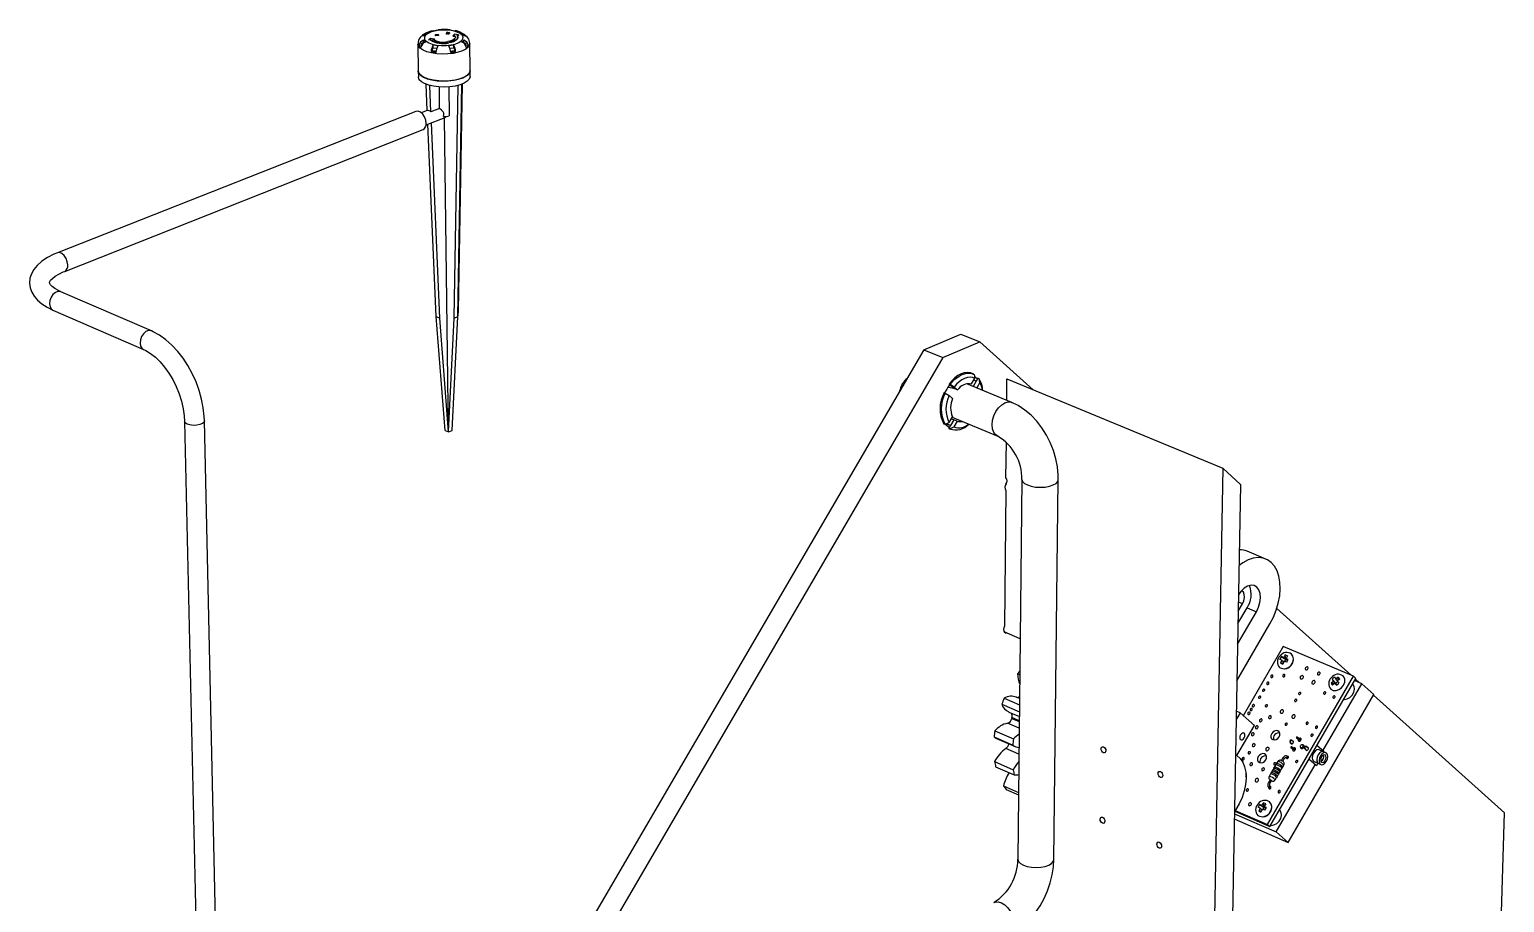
# Model space of a CAD drawing. Extents: x 0 to 159, y 0 to 236.
# Drawn here: x 72.1 to 150.2, y 190.3 to 236.5 of the extents above; entities that cross this region are included whole.
import ezdxf

# ---------------------------------------------------------------- set-up
doc = ezdxf.new("R2010")
doc.units = 0
doc.layers.get('0').update_dxf_attribs({"linetype": 'CONTINUOUS'})

msp = doc.modelspace()

# ---------------------------------------------------------------- linework, layer by layer
at = {"color": 7, "linetype": 'CONTINUOUS'}
for p, q in [((92.975, 235.77), (92.973, 235.921)), ((92.986, 236.154), (93.096, 236.255)), ((93.257, 235.948), (93.344, 236.028)), ((93.343, 235.963), (93.257, 235.948)), ((93.257, 235.948), (93.258, 235.917)), ((93.344, 235.931), (93.258, 235.917)), ((93.343, 235.963), (93.344, 235.931)), ((93.344, 236.028), (93.541, 235.995)), ((93.541, 235.995), (93.455, 235.981)), ((93.542, 235.963), (93.486, 235.954)), ((93.541, 235.995), (93.542, 235.963)), ((93.743, 236.226), (93.585, 236.2)), ((93.585, 236.2), (93.605, 236.18)), ((93.585, 236.2), (93.586, 236.169)), ((93.586, 236.169), (93.606, 236.149)), ((93.763, 236.206), (93.605, 236.18)), ((93.605, 236.18), (93.606, 236.149)), ((93.763, 236.174), (93.606, 236.149)), ((93.743, 236.226), (93.763, 236.206)), ((93.784, 236.466), (93.754, 236.463)), ((93.763, 236.206), (93.763, 236.174)), ((94.218, 236.304), (94.165, 236.295)), ((94.185, 236.275), (94.165, 236.295)), ((94.165, 236.295), (94.165, 236.263)), ((94.185, 236.243), (94.165, 236.263)), ((94.238, 236.284), (94.185, 236.275)), ((94.185, 236.275), (94.185, 236.243)), ((94.238, 236.252), (94.185, 236.243)), ((94.254, 236.334), (94.197, 236.325)), ((94.197, 236.325), (94.218, 236.304)), ((94.197, 236.325), (94.198, 236.3)), ((94.238, 236.284), (94.259, 236.263)), ((94.238, 236.284), (94.238, 236.252)), ((94.238, 236.252), (94.259, 236.231)), ((94.254, 236.334), (94.275, 236.313)), ((94.316, 236.272), (94.259, 236.263)), ((94.259, 236.263), (94.259, 236.231)), ((94.316, 236.24), (94.259, 236.231)), ((94.329, 236.322), (94.275, 236.313)), ((94.348, 236.302), (94.295, 236.293)), ((94.295, 236.293), (94.316, 236.272)), ((94.316, 236.272), (94.316, 236.24)), ((94.349, 236.27), (94.316, 236.265)), ((94.348, 236.302), (94.329, 236.322)), ((94.348, 236.302), (94.349, 236.27)), ((94.36, 236.462), (94.612, 236.42)), ((94.621, 236.236), (94.535, 236.157)), ((94.535, 236.157), (94.621, 236.171)), ((94.535, 236.157), (94.536, 236.126)), ((94.536, 236.126), (94.621, 236.14)), ((94.612, 236.42), (94.642, 236.419)), ((94.819, 236.204), (94.621, 236.236)), ((94.621, 236.171), (94.621, 236.14)), ((94.733, 236.19), (94.819, 236.204)), ((94.757, 236.162), (94.819, 236.172)), ((94.784, 236.052), (94.784, 236.084)), ((94.819, 236.204), (94.819, 236.172)), ((95.107, 235.921), (94.997, 235.819)), ((95.109, 235.77), (95.107, 235.921)), ((92.677, 235.713), (92.696, 234.287)), ((92.887, 235.66), (92.733, 235.635)), ((92.975, 235.77), (92.886, 235.756)), ((92.887, 235.66), (92.886, 235.756)), ((93.444, 235.373), (93.377, 235.312)), ((93.481, 235.504), (93.442, 235.468)), ((93.444, 235.373), (93.442, 235.468)), ((93.731, 235.612), (93.479, 235.654)), ((93.481, 235.504), (93.479, 235.654)), ((93.668, 235.472), (93.481, 235.504)), ((94.307, 235.804), (94.308, 235.773)), ((94.576, 235.503), (94.377, 235.471)), ((94.576, 235.503), (94.574, 235.654)), ((94.611, 235.468), (94.576, 235.503)), ((94.611, 235.468), (94.612, 235.373)), ((94.672, 235.312), (94.612, 235.373)), ((95.197, 235.755), (95.109, 235.77)), ((95.197, 235.755), (95.198, 235.66)), ((95.35, 235.635), (95.198, 235.66)), ((95.439, 234.314), (95.423, 235.741)), ((92.696, 234.287), (92.7, 233.971)), ((95.442, 233.998), (95.439, 234.314)), ((93.175, 232.196), (93.115, 233.584)), ((93.364, 232.118), (93.304, 233.523)), ((94.6, 221.205), (94.803, 233.526)), ((94.796, 221.285), (95.001, 233.588)), ((95.019, 233.595), (94.811, 221.604)), ((93.828, 232.301), (93.814, 233.443)), ((94.321, 233.447), (94.339, 231.909)), ((92.57, 232.147), (73.589, 224.664)), ((93.174, 232.199), (92.858, 232.075)), ((93.828, 232.301), (93.364, 232.118)), ((73.978, 223.68), (92.948, 231.183)), ((93.11, 231.433), (94.121, 231.832)), ((93.643, 221.285), (93.206, 231.47)), ((93.832, 221.205), (93.389, 231.543)), ((94.3, 215.18), (94.094, 231.821)), ((78.566, 220.53), (73.772, 222.606)), ((73.357, 221.631), (78.147, 219.55)), ((93.643, 221.285), (93.832, 221.205)), ((94.113, 215.26), (93.643, 221.285)), ((94.3, 215.18), (93.832, 221.205)), ((94.3, 215.18), (94.6, 221.205)), ((94.495, 215.26), (94.796, 221.285)), ((94.6, 221.205), (94.796, 221.285)), ((94.811, 221.604), (94.797, 221.323)), ((119.463, 219.531), (121.422, 220.357)), ((121.422, 220.357), (122.425, 219.944)), ((119.463, 219.531), (88.944, 167.257)), ((119.463, 219.531), (120.466, 219.116)), ((120.466, 219.116), (122.425, 219.944)), ((125.246, 217.412), (122.425, 219.944)), ((120.466, 219.116), (89.918, 166.778)), ((121.992, 217.719), (122.171, 218.025)), ((122.09, 218.25), (122.027, 218.276)), ((122.239, 217.874), (122.074, 217.59)), ((122.119, 217.935), (122.239, 217.874)), ((122.134, 218.229), (122.171, 218.025)), ((122.328, 218.026), (122.239, 217.874)), ((122.39, 218), (122.328, 218.026)), ((122.427, 217.797), (122.39, 218)), ((123.852, 216.853), (123.863, 217.984)), ((123.863, 217.984), (135.287, 213.264)), ((120.597, 217.238), (120.534, 217.264)), ((120.597, 217.238), (120.809, 217.108)), ((120.859, 217.687), (120.796, 217.713)), ((120.796, 217.713), (120.884, 217.636)), ((120.985, 216.952), (120.809, 217.108)), ((120.822, 217.648), (120.884, 217.636)), ((121.072, 217.558), (120.859, 217.687)), ((120.884, 217.636), (121.059, 217.48)), ((121.247, 217.402), (121.059, 217.48)), ((121.072, 217.558), (121.247, 217.402)), ((124.119, 216.743), (121.737, 217.73)), ((121.786, 217.71), (121.76, 217.723)), ((122.427, 217.797), (122.262, 217.513)), ((80.314, 215.742), (80.966, 187.285)), ((82.008, 187.306), (81.379, 215.763)), ((120.585, 215.573), (120.522, 215.599)), ((120.799, 215.672), (120.585, 215.573)), ((120.662, 215.609), (120.868, 215.523)), ((120.868, 215.524), (120.668, 215.609)), ((120.799, 215.672), (120.978, 215.979)), ((121.047, 215.83), (120.868, 215.524)), ((120.921, 215.882), (121.047, 215.83)), ((120.965, 215.958), (123.378, 214.952)), ((121.234, 215.752), (121.047, 215.83)), ((121.234, 215.752), (121.056, 215.445)), ((94.113, 215.26), (94.3, 215.18)), ((94.3, 215.18), (94.495, 215.26)), ((120.868, 215.524), (120.779, 215.371)), ((120.842, 215.345), (120.779, 215.371)), ((120.779, 215.371), (120.819, 215.353)), ((120.819, 215.353), (120.881, 215.327)), ((120.842, 215.345), (121.056, 215.445)), ((123.812, 212.758), (123.831, 214.632)), ((135.287, 213.264), (133.564, 119.124)), ((136.233, 212.405), (135.287, 213.264)), ((124.65, 212.671), (124.443, 192.56)), ((126.345, 192.542), (126.581, 212.653)), ((136.233, 212.405), (134.468, 119.622)), ((123.806, 212.088), (123.736, 204.906)), ((137.572, 208.453), (136.581, 208.867)), ((136.072, 203.947), (137.067, 205.66)), ((136.093, 205.044), (136.572, 205.869)), ((136.105, 205.695), (136.331, 206.084)), ((136.572, 205.869), (137.067, 205.66)), ((142.085, 202.301), (138.149, 205.833)), ((136.035, 201.998), (137.787, 205.016)), ((124.563, 204.23), (123.715, 204.594)), ((138.493, 203.818), (136.371, 200.161)), ((142.204, 202.251), (138.493, 203.818)), ((138.421, 203.098), (138.31, 203.14)), ((138.421, 203.098), (138.348, 202.948)), ((138.505, 203.242), (138.394, 203.285)), ((138.394, 203.285), (138.631, 203.13)), ((138.421, 203.098), (138.525, 203.005)), ((138.544, 203.046), (138.472, 202.896)), ((138.505, 203.242), (138.631, 203.13)), ((138.574, 203.032), (138.631, 203.13)), ((138.631, 203.13), (138.596, 203.375)), ((138.628, 203.19), (138.736, 203.094)), ((138.631, 203.13), (138.733, 203.087)), ((124.426, 202.371), (124.543, 202.321)), ((138.348, 202.948), (138.512, 202.979)), ((141.691, 202.223), (141.637, 202.28)), ((137.656, 194.405), (142.204, 202.251)), ((137.784, 194.294), (142.331, 202.137)), ((140.594, 198.293), (142.654, 201.847)), ((141.143, 201.992), (141.027, 201.876)), ((141.027, 201.876), (141.216, 201.879)), ((141.268, 201.879), (141.077, 202.089)), ((141.22, 201.883), (141.104, 201.768)), ((141.143, 201.992), (141.268, 201.879)), ((141.22, 201.883), (141.305, 201.769)), ((141.22, 201.883), (141.346, 201.771)), ((141.225, 201.879), (141.268, 201.879)), ((141.268, 201.879), (141.369, 201.966)), ((141.331, 201.791), (141.268, 201.879)), ((141.271, 202.102), (141.372, 202.012)), ((141.349, 201.993), (141.434, 201.879)), ((141.398, 202.032), (141.406, 202.2)), ((142.204, 202.251), (142.331, 202.137)), ((142.654, 201.847), (142.259, 202.014)), ((142.535, 201.897), (142.309, 202.1)), ((142.654, 201.847), (143.284, 201.281)), ((123.591, 200.763), (124.523, 200.359)), ((123.718, 201.084), (124.527, 200.733)), ((124.531, 201.067), (124.358, 201.142)), ((138.749, 193.454), (143.284, 201.281)), ((150.204, 195.015), (143.263, 201.244)), ((123.954, 200.355), (124.521, 200.109)), ((136.202, 200.31), (135.996, 199.955)), ((136.202, 200.31), (136.004, 200.394)), ((136.961, 199.641), (136.202, 200.31)), ((123.223, 199.358), (124.212, 198.927)), ((136.037, 198.049), (136.961, 199.641)), ((123.182, 199.035), (124.171, 198.605)), ((123.316, 198.954), (124.305, 198.524)), ((138.876, 198.735), (138.851, 198.745)), ((138.851, 198.745), (138.943, 198.664)), ((138.878, 198.832), (138.853, 198.842)), ((138.876, 198.735), (138.954, 198.666)), ((138.903, 198.516), (138.886, 198.487)), ((138.897, 198.472), (138.973, 198.405)), ((138.933, 198.509), (138.917, 198.48)), ((138.944, 198.87), (138.919, 198.881)), ((138.952, 198.865), (139.031, 198.795)), ((139, 198.829), (138.99, 198.832)), ((139.025, 198.454), (139.008, 198.425)), ((139.008, 198.425), (139.116, 198.33)), ((139.025, 198.454), (139.135, 198.356)), ((139.198, 199.024), (139.181, 198.995)), ((139.191, 198.98), (139.268, 198.913)), ((139.211, 198.988), (139.228, 199.017)), ((139.32, 198.962), (139.303, 198.933)), ((139.303, 198.933), (139.41, 198.838)), ((139.32, 198.962), (139.43, 198.864)), ((139.41, 198.48), (139.483, 198.415)), ((139.595, 198.543), (139.522, 198.607)), ((139.644, 198.406), (139.619, 198.417)), ((139.619, 198.417), (139.724, 198.324)), ((139.646, 198.503), (139.621, 198.514)), ((139.644, 198.406), (139.736, 198.325)), ((139.712, 198.542), (139.687, 198.552)), ((139.72, 198.537), (139.828, 198.441)), ((139.792, 198.489), (139.767, 198.495)), ((140.65, 198.244), (140.269, 198.581)), ((140.627, 198.254), (140.391, 198.354)), ((123.21, 197.729), (124.198, 197.297)), ((138.127, 197.629), (138.093, 197.571)), ((138.197, 197.734), (138.138, 197.632)), ((138.473, 197.923), (138.389, 197.778)), ((138.462, 197.735), (138.547, 197.88)), ((138.646, 197.945), (138.708, 197.89)), ((138.647, 197.944), (138.646, 197.945)), ((138.764, 197.953), (138.702, 198.009)), ((140.245, 197.504), (139.848, 197.854)), ((140.123, 197.73), (140.358, 197.629)), ((140.326, 197.643), (140.245, 197.504)), ((140.324, 197.651), (140.358, 197.629)), ((140.325, 197.65), (140.36, 197.628)), ((140.36, 197.628), (140.484, 197.575)), ((140.752, 198.2), (140.628, 198.253)), ((123.263, 197.454), (124.251, 197.022)), ((137.816, 197.077), (137.742, 196.949)), ((137.847, 197.146), (137.813, 197.088)), ((137.9, 197.222), (137.859, 197.15)), ((137.931, 197.292), (137.897, 197.234)), ((137.985, 197.367), (137.943, 197.295)), ((138.015, 197.437), (137.982, 197.379)), ((138.096, 197.56), (138.027, 197.44)), ((138.065, 196.763), (138.139, 196.89)), ((138.111, 194.009), (140.174, 197.567)), ((138.15, 196.893), (138.184, 196.951)), ((138.181, 196.963), (138.223, 197.035)), ((138.234, 197.038), (138.268, 197.096)), ((138.265, 197.108), (138.307, 197.18)), ((138.319, 197.183), (138.352, 197.241)), ((138.349, 197.253), (138.419, 197.373)), ((138.43, 197.376), (138.464, 197.434)), ((138.461, 197.445), (138.52, 197.547)), ((140.245, 197.504), (140.245, 197.504)), ((123.68, 196.446), (124.479, 196.096)), ((123.818, 196.261), (124.478, 195.971)), ((137.8, 196.761), (137.715, 196.616)), ((137.72, 196.347), (137.783, 196.292)), ((137.838, 196.356), (137.776, 196.411)), ((137.776, 196.411), (137.776, 196.411)), ((137.789, 196.573), (137.873, 196.719)), ((137.268, 195.266), (137.157, 195.309)), ((137.268, 195.266), (137.195, 195.115)), ((137.352, 195.411), (137.241, 195.455)), ((137.241, 195.455), (137.479, 195.3)), ((137.268, 195.266), (137.373, 195.174)), ((137.352, 195.411), (137.479, 195.3)), ((137.42, 195.199), (137.479, 195.3)), ((137.479, 195.3), (137.444, 195.544)), ((137.476, 195.357), (137.586, 195.262)), ((137.479, 195.3), (137.582, 195.256)), ((135.896, 194.693), (138.749, 193.454)), ((135.901, 194.968), (138.111, 194.009)), ((135.923, 195.101), (137.784, 194.294)), ((135.952, 195.144), (137.656, 194.405)), ((137.195, 195.115), (137.361, 195.148)), ((137.392, 195.212), (137.319, 195.062)), ((149.829, 182.48), (150.204, 195.015)), ((137.656, 194.405), (137.784, 194.294)), ((138.111, 194.009), (138.749, 193.454))]:
    msp.add_line(p, q, dxfattribs=at)
at = {"color": 8, "linetype": 'CONTINUOUS'}
for p, q in [((136.331, 206.084), (136.114, 206.175)), ((124.119, 200.019), (124.518, 199.846)), ((124.518, 199.889), (124.129, 200.058)), ((124.514, 199.494), (123.896, 199.763)), ((124.5, 198.118), (123.804, 198.421))]:
    msp.add_line(p, q, dxfattribs=at)
at = {"color": 7, "linetype": 'CONTINUOUS'}
for points in [[(93.073, 235.82), (93.023, 235.872), (92.973, 235.921)], [(94.421, 235.666), (94.648, 235.717), (94.837, 235.789), (94.976, 235.877), (95.057, 235.975), (95.074, 236.078), (95.026, 236.178), (94.917, 236.27), (94.754, 236.348), (94.546, 236.407), (94.306, 236.444), (94.051, 236.455), (93.795, 236.441), (93.554, 236.401), (93.345, 236.34), (93.179, 236.26), (93.068, 236.166), (93.018, 236.065), (93.033, 235.963), (93.111, 235.865), (93.249, 235.779), (93.436, 235.71), (93.662, 235.662), (93.912, 235.638), (94.17, 235.639), (94.421, 235.666)], [(93.495, 236.419), (93.517, 236.421), (93.519, 236.42)], [(93.519, 236.42), (93.647, 236.443), (93.775, 236.462)], [(93.775, 236.462), (93.758, 236.466), (93.754, 236.464)], [(94.621, 236.171), (94.654, 236.125), (94.663, 236.076), (94.649, 236.028), (94.61, 235.982), (94.55, 235.939), (94.47, 235.901), (94.373, 235.871), (94.263, 235.849)], [(94.733, 236.19), (94.772, 236.134), (94.784, 236.076), (94.766, 236.019), (94.72, 235.963), (94.648, 235.912), (94.553, 235.868), (94.438, 235.831), (94.307, 235.804)], [(94.784, 236.052), (94.784, 236.045), (94.766, 235.987), (94.721, 235.931), (94.649, 235.88), (94.553, 235.836), (94.438, 235.799), (94.308, 235.773)], [(94.386, 236.463), (94.379, 236.466), (94.36, 236.462)], [(94.621, 236.14), (94.655, 236.093), (94.664, 236.051)], [(95.018, 236.255), (95.068, 236.206), (95.118, 236.154)], [(94.574, 235.654), (94.446, 235.635), (94.318, 235.612)], [(95.161, 235.761), (95.193, 235.728), (95.197, 235.722)], [(95.439, 234.314), (95.437, 234.287), (95.392, 234.169), (95.285, 234.058), (95.12, 233.958), (94.906, 233.874), (94.653, 233.81), (94.372, 233.769), (94.077, 233.752), (93.782, 233.762), (93.5, 233.797), (93.244, 233.856), (93.028, 233.935), (92.86, 234.032), (92.748, 234.141), (92.699, 234.257), (92.696, 234.287)], [(92.696, 234.287), (92.726, 234.177), (92.818, 234.065), (92.969, 233.964), (93.172, 233.879), (93.416, 233.813), (93.691, 233.77), (93.984, 233.753), (94.281, 233.761), (94.567, 233.794)], [(94.567, 233.794), (94.831, 233.851), (95.058, 233.929), (95.239, 234.025), (95.365, 234.133), (95.43, 234.25), (95.439, 234.314)], [(95.442, 233.998), (95.441, 233.971), (95.396, 233.853), (95.288, 233.741), (95.124, 233.641), (94.91, 233.557), (94.657, 233.493), (94.376, 233.452), (94.081, 233.436), (93.786, 233.445), (93.504, 233.48), (93.249, 233.539), (93.032, 233.618), (92.864, 233.715), (92.752, 233.824), (92.703, 233.941), (92.7, 233.971)], [(93.115, 231.518), (93.091, 231.689), (93.028, 231.857), (92.931, 232.002), (92.814, 232.106), (92.691, 232.157), (92.575, 232.149), (92.57, 232.147)], [(94.032, 231.883), (94.054, 231.964), (94.045, 232.048), (94.01, 232.123), (93.929, 232.22), (93.828, 232.301)], [(73.589, 224.664), (73.402, 224.585), (73.067, 224.416), (72.769, 224.22), (72.514, 223.995), (72.338, 223.778), (72.214, 223.554), (72.139, 223.322), (72.114, 223.061), (72.147, 222.812), (72.231, 222.578), (72.361, 222.36), (72.54, 222.155), (72.77, 221.96), (73.055, 221.779), (73.357, 221.631)], [(73.772, 222.606), (73.647, 222.664), (73.453, 222.773), (73.313, 222.877), (73.226, 222.967), (73.184, 223.031), (73.171, 223.068), (73.171, 223.094), (73.187, 223.139), (73.232, 223.209), (73.326, 223.309), (73.469, 223.419), (73.66, 223.534), (73.898, 223.648), (73.978, 223.68)], [(81.379, 215.763), (81.368, 216.004), (81.316, 216.461), (81.225, 216.922), (81.096, 217.382), (80.931, 217.834), (80.733, 218.272), (80.503, 218.69), (80.246, 219.083), (79.962, 219.447), (79.657, 219.775), (79.331, 220.062), (78.99, 220.305), (78.661, 220.487), (78.566, 220.53)], [(78.147, 219.55), (78.272, 219.49), (78.523, 219.337), (78.777, 219.138), (79.027, 218.895), (79.268, 218.613), (79.494, 218.296), (79.7, 217.95), (79.881, 217.581), (80.035, 217.196), (80.156, 216.804), (80.244, 216.412), (80.297, 216.029), (80.314, 215.742)], [(122.027, 218.276), (121.927, 218.307), (121.771, 218.324), (121.606, 218.305), (121.437, 218.25), (121.267, 218.161), (121.101, 218.04), (120.943, 217.89), (120.796, 217.713)], [(120.859, 217.687), (121.006, 217.864), (121.164, 218.014), (121.33, 218.135), (121.499, 218.224), (121.669, 218.279), (121.833, 218.298), (121.99, 218.281), (122.134, 218.229)], [(122.171, 218.025), (122.046, 218.066), (121.911, 218.078), (121.769, 218.06), (121.623, 218.013), (121.478, 217.937), (121.335, 217.834), (121.199, 217.707), (121.072, 217.558)], [(122.295, 217.969), (122.159, 218.12), (122.156, 218.122)], [(121.059, 217.48), (120.776, 217.539), (120.752, 217.544)], [(126.581, 212.653), (126.577, 212.895), (126.534, 213.33), (126.448, 213.765), (126.321, 214.195), (126.154, 214.614), (125.95, 215.016), (125.711, 215.396), (125.441, 215.747), (125.14, 216.064), (124.813, 216.341), (124.463, 216.573), (124.119, 216.743)], [(120.62, 215.574), (120.772, 215.45), (120.812, 215.428)], [(137.787, 205.016), (137.97, 205.37), (138.119, 205.742), (138.23, 206.122), (138.301, 206.502), (138.33, 206.871), (138.316, 207.222), (138.26, 207.545), (138.162, 207.833), (138.025, 208.078), (137.853, 208.274), (137.65, 208.417), (137.42, 208.503), (137.169, 208.529), (136.904, 208.495), (136.63, 208.402), (136.356, 208.251), (136.151, 208.102)], [(137.067, 205.66), (137.182, 205.901), (137.256, 206.154), (137.284, 206.404), (137.265, 206.632), (137.2, 206.823), (137.093, 206.965), (136.951, 207.047), (136.784, 207.064), (136.603, 207.014), (136.421, 206.902), (136.251, 206.734), (136.122, 206.554)], [(136.331, 206.084), (136.403, 206.246), (136.438, 206.415), (136.43, 206.57), (136.382, 206.692), (136.298, 206.767), (136.288, 206.771)], [(123.736, 204.906), (123.696, 204.812), (123.682, 204.717), (123.695, 204.633), (123.733, 204.574), (123.791, 204.55), (123.817, 204.55)], [(138.394, 203.285), (138.331, 203.182), (138.31, 203.14)], [(138.596, 203.375), (138.531, 203.283), (138.505, 203.242)], [(138.674, 202.986), (138.581, 203.029), (138.544, 203.046)], [(138.72, 203.323), (138.631, 203.363), (138.596, 203.375)], [(138.72, 203.323), (138.654, 203.231), (138.628, 203.19)], [(138.758, 203.131), (138.665, 203.174), (138.628, 203.19)], [(138.674, 202.986), (138.735, 203.091), (138.758, 203.131)], [(137.918, 202.299), (137.897, 202.302), (137.874, 202.297), (137.852, 202.282), (137.835, 202.262), (137.826, 202.238), (137.826, 202.215), (137.835, 202.196), (137.851, 202.183), (137.872, 202.18), (137.896, 202.186), (137.917, 202.2), (137.934, 202.22), (137.943, 202.244), (137.943, 202.267), (137.934, 202.286), (137.918, 202.299)], [(138.348, 202.948), (138.435, 202.91), (138.472, 202.896)], [(138.553, 202.334), (138.532, 202.338), (138.508, 202.332), (138.487, 202.318), (138.47, 202.297), (138.461, 202.274), (138.461, 202.251), (138.47, 202.231), (138.486, 202.219), (138.507, 202.215), (138.531, 202.221), (138.552, 202.235), (138.569, 202.256), (138.578, 202.279), (138.578, 202.303), (138.569, 202.322), (138.553, 202.334)], [(139.519, 202.277), (139.487, 202.282), (139.452, 202.273), (139.42, 202.252), (139.395, 202.221), (139.381, 202.186), (139.381, 202.151), (139.394, 202.122), (139.418, 202.103), (139.451, 202.098), (139.486, 202.106), (139.518, 202.127), (139.543, 202.158), (139.556, 202.194), (139.557, 202.229), (139.544, 202.258), (139.519, 202.277)], [(139.771, 202.738), (139.745, 202.742), (139.715, 202.735), (139.688, 202.717), (139.668, 202.691), (139.656, 202.662), (139.656, 202.633), (139.667, 202.608), (139.687, 202.593), (139.714, 202.588), (139.743, 202.596), (139.77, 202.613), (139.791, 202.639), (139.803, 202.669), (139.803, 202.698), (139.792, 202.722), (139.771, 202.738)], [(140.414, 202.466), (140.388, 202.47), (140.358, 202.463), (140.331, 202.445), (140.31, 202.419), (140.299, 202.39), (140.299, 202.36), (140.31, 202.336), (140.33, 202.321), (140.357, 202.316), (140.386, 202.323), (140.414, 202.341), (140.434, 202.367), (140.446, 202.397), (140.446, 202.426), (140.435, 202.45), (140.414, 202.466)], [(137.486, 201.567), (137.465, 201.57), (137.441, 201.565), (137.42, 201.55), (137.403, 201.53), (137.394, 201.506), (137.394, 201.483), (137.403, 201.464), (137.419, 201.451), (137.44, 201.448), (137.463, 201.454), (137.485, 201.468), (137.502, 201.488), (137.511, 201.512), (137.511, 201.535), (137.502, 201.554), (137.486, 201.567)], [(137.705, 201.932), (137.684, 201.935), (137.66, 201.929), (137.639, 201.915), (137.622, 201.895), (137.613, 201.871), (137.613, 201.848), (137.622, 201.829), (137.638, 201.816), (137.659, 201.813), (137.683, 201.818), (137.704, 201.833), (137.721, 201.853), (137.73, 201.877), (137.73, 201.9), (137.721, 201.919), (137.705, 201.932)], [(140.138, 202.015), (140.105, 202.02), (140.07, 202.011), (140.038, 201.99), (140.013, 201.959), (139.999, 201.923), (139.999, 201.888), (140.012, 201.859), (140.037, 201.841), (140.069, 201.835), (140.104, 201.844), (140.136, 201.865), (140.161, 201.896), (140.175, 201.932), (140.175, 201.967), (140.162, 201.996), (140.138, 202.015)], [(141.005, 201.57), (141.018, 201.558), (141.14, 201.494), (141.288, 201.488), (141.442, 201.539), (141.581, 201.642), (141.686, 201.781), (141.743, 201.938), (141.745, 202.093), (141.691, 202.223)], [(141.027, 201.876), (141.08, 201.798), (141.104, 201.768)], [(141.205, 202.199), (141.111, 202.122), (141.077, 202.089)], [(141.077, 202.089), (141.121, 202.022), (141.143, 201.992)], [(141.205, 202.199), (141.25, 202.132), (141.271, 202.102)], [(141.406, 202.2), (141.31, 202.132), (141.271, 202.102)], [(141.305, 201.769), (141.398, 201.848), (141.434, 201.879)], [(141.483, 202.092), (141.387, 202.024), (141.349, 201.993)], [(141.483, 202.092), (141.428, 202.172), (141.406, 202.2)], [(141.685, 201.023), (141.714, 201.022), (141.867, 201.05), (142.015, 201.129), (142.139, 201.25), (142.225, 201.399), (142.263, 201.557), (142.247, 201.705), (142.18, 201.826), (142.161, 201.845)], [(136.941, 200.747), (136.92, 200.751), (136.897, 200.745), (136.875, 200.731), (136.859, 200.71), (136.85, 200.687), (136.85, 200.664), (136.858, 200.644), (136.874, 200.632), (136.896, 200.628), (136.919, 200.634), (136.94, 200.648), (136.957, 200.669), (136.966, 200.692), (136.966, 200.716), (136.958, 200.735), (136.941, 200.747)], [(137.279, 201.197), (137.257, 201.2), (137.234, 201.195), (137.213, 201.181), (137.196, 201.16), (137.187, 201.136), (137.187, 201.113), (137.196, 201.094), (137.212, 201.081), (137.233, 201.078), (137.256, 201.084), (137.278, 201.098), (137.294, 201.118), (137.303, 201.142), (137.304, 201.165), (137.295, 201.184), (137.279, 201.197)], [(137.63, 200.742), (137.608, 200.746), (137.585, 200.74), (137.563, 200.726), (137.547, 200.706), (137.538, 200.682), (137.538, 200.659), (137.546, 200.639), (137.563, 200.627), (137.584, 200.623), (137.607, 200.629), (137.629, 200.643), (137.645, 200.664), (137.654, 200.688), (137.654, 200.711), (137.646, 200.73), (137.63, 200.742)], [(139.179, 201.027), (139.158, 201.031), (139.135, 201.025), (139.113, 201.011), (139.096, 200.99), (139.087, 200.966), (139.087, 200.943), (139.096, 200.924), (139.112, 200.911), (139.134, 200.908), (139.157, 200.914), (139.178, 200.928), (139.195, 200.948), (139.204, 200.972), (139.204, 200.995), (139.196, 201.015), (139.179, 201.027)], [(139.393, 201.395), (139.371, 201.399), (139.348, 201.393), (139.326, 201.379), (139.31, 201.358), (139.301, 201.334), (139.301, 201.311), (139.309, 201.292), (139.326, 201.279), (139.347, 201.276), (139.37, 201.282), (139.392, 201.296), (139.408, 201.316), (139.418, 201.34), (139.418, 201.363), (139.409, 201.383), (139.393, 201.395)], [(140.716, 201.417), (140.695, 201.42), (140.672, 201.415), (140.65, 201.4), (140.633, 201.38), (140.624, 201.356), (140.624, 201.333), (140.633, 201.314), (140.649, 201.301), (140.671, 201.297), (140.694, 201.303), (140.716, 201.317), (140.732, 201.338), (140.741, 201.362), (140.742, 201.385), (140.733, 201.404), (140.716, 201.417)], [(141.212, 201.206), (141.191, 201.21), (141.168, 201.204), (141.146, 201.19), (141.129, 201.169), (141.12, 201.146), (141.12, 201.122), (141.129, 201.103), (141.145, 201.091), (141.167, 201.087), (141.19, 201.093), (141.212, 201.107), (141.228, 201.128), (141.237, 201.151), (141.238, 201.175), (141.229, 201.194), (141.212, 201.206)], [(136.706, 200.342), (136.685, 200.346), (136.662, 200.34), (136.64, 200.326), (136.624, 200.306), (136.615, 200.282), (136.615, 200.259), (136.623, 200.239), (136.639, 200.227), (136.661, 200.223), (136.684, 200.229), (136.705, 200.243), (136.722, 200.264), (136.731, 200.287), (136.731, 200.311), (136.723, 200.33), (136.706, 200.342)], [(136.824, 200.545), (136.803, 200.548), (136.779, 200.543), (136.758, 200.529), (136.741, 200.508), (136.732, 200.484), (136.732, 200.461), (136.741, 200.442), (136.757, 200.429), (136.778, 200.426), (136.801, 200.431), (136.823, 200.446), (136.839, 200.466), (136.849, 200.49), (136.849, 200.513), (136.84, 200.532), (136.824, 200.545)], [(137.345, 199.987), (137.318, 199.991), (137.289, 199.984), (137.262, 199.966), (137.241, 199.94), (137.23, 199.911), (137.229, 199.881), (137.24, 199.857), (137.261, 199.842), (137.288, 199.837), (137.317, 199.844), (137.344, 199.862), (137.364, 199.888), (137.376, 199.917), (137.376, 199.947), (137.365, 199.971), (137.345, 199.987)], [(137.826, 200.153), (137.799, 200.158), (137.77, 200.151), (137.743, 200.133), (137.722, 200.107), (137.711, 200.077), (137.71, 200.048), (137.721, 200.024), (137.742, 200.008), (137.769, 200.004), (137.798, 200.011), (137.825, 200.029), (137.846, 200.054), (137.857, 200.084), (137.857, 200.113), (137.846, 200.138), (137.826, 200.153)], [(138.469, 200.466), (138.437, 200.471), (138.402, 200.463), (138.369, 200.441), (138.345, 200.411), (138.331, 200.375), (138.331, 200.34), (138.344, 200.311), (138.368, 200.292), (138.4, 200.287), (138.435, 200.295), (138.468, 200.317), (138.493, 200.347), (138.506, 200.383), (138.506, 200.418), (138.493, 200.447), (138.469, 200.466)], [(139.087, 200.202), (139.054, 200.208), (139.02, 200.199), (138.987, 200.178), (138.962, 200.147), (138.949, 200.112), (138.948, 200.076), (138.961, 200.047), (138.986, 200.029), (139.018, 200.023), (139.053, 200.032), (139.085, 200.053), (139.11, 200.084), (139.124, 200.12), (139.124, 200.155), (139.111, 200.184), (139.087, 200.202)], [(136.423, 199.234), (136.38, 199.252), (136.328, 199.242), (136.275, 199.205), (136.23, 199.146), (136.2, 199.074), (136.188, 199.001), (136.197, 198.938), (136.225, 198.893), (136.269, 198.875), (136.321, 198.885), (136.373, 198.922), (136.418, 198.981), (136.449, 199.052), (136.46, 199.125), (136.451, 199.189), (136.423, 199.234)], [(136.918, 199.251), (136.891, 199.256), (136.862, 199.248), (136.835, 199.231), (136.814, 199.205), (136.803, 199.175), (136.803, 199.146), (136.814, 199.122), (136.834, 199.106), (136.861, 199.101), (136.89, 199.109), (136.917, 199.126), (136.938, 199.152), (136.949, 199.182), (136.949, 199.211), (136.938, 199.235), (136.918, 199.251)], [(137.131, 199.619), (137.105, 199.623), (137.076, 199.616), (137.049, 199.598), (137.028, 199.573), (137.016, 199.543), (137.016, 199.514), (137.027, 199.489), (137.047, 199.474), (137.074, 199.469), (137.103, 199.476), (137.13, 199.494), (137.151, 199.52), (137.162, 199.55), (137.163, 199.579), (137.152, 199.603), (137.131, 199.619)], [(138.21, 199.356), (138.124, 199.371), (138.031, 199.348), (137.945, 199.291), (137.878, 199.209), (137.842, 199.113), (137.841, 199.02), (137.876, 198.942), (137.941, 198.892), (138.027, 198.877), (138.12, 198.9), (138.207, 198.957), (138.273, 199.04), (138.31, 199.135), (138.311, 199.228), (138.276, 199.306), (138.21, 199.356)], [(138.681, 199.77), (138.66, 199.773), (138.637, 199.767), (138.615, 199.753), (138.599, 199.733), (138.589, 199.709), (138.589, 199.686), (138.598, 199.666), (138.614, 199.654), (138.636, 199.65), (138.659, 199.656), (138.681, 199.67), (138.697, 199.691), (138.706, 199.714), (138.706, 199.738), (138.698, 199.757), (138.681, 199.77)], [(139.791, 199.821), (139.77, 199.824), (139.746, 199.819), (139.725, 199.805), (139.708, 199.784), (139.699, 199.76), (139.699, 199.737), (139.708, 199.718), (139.724, 199.705), (139.745, 199.701), (139.769, 199.707), (139.79, 199.721), (139.807, 199.742), (139.816, 199.766), (139.816, 199.789), (139.807, 199.808), (139.791, 199.821)], [(140.043, 199.188), (140.021, 199.192), (139.998, 199.186), (139.976, 199.172), (139.96, 199.152), (139.95, 199.128), (139.95, 199.104), (139.959, 199.085), (139.975, 199.073), (139.997, 199.069), (140.02, 199.075), (140.042, 199.089), (140.058, 199.109), (140.068, 199.133), (140.068, 199.156), (140.059, 199.176), (140.043, 199.188)], [(140.287, 199.609), (140.265, 199.613), (140.242, 199.607), (140.22, 199.593), (140.204, 199.573), (140.195, 199.549), (140.194, 199.526), (140.203, 199.506), (140.22, 199.494), (140.241, 199.49), (140.264, 199.496), (140.286, 199.51), (140.303, 199.531), (140.312, 199.554), (140.312, 199.578), (140.303, 199.597), (140.287, 199.609)], [(128.847, 198.408), (128.858, 198.464), (128.885, 198.502), (128.926, 198.519), (128.975, 198.51), (129.022, 198.477), (129.062, 198.426), (129.089, 198.363), (129.098, 198.3), (129.087, 198.244), (129.059, 198.205), (129.018, 198.189), (128.97, 198.198), (128.923, 198.231), (128.882, 198.282), (128.856, 198.344), (128.847, 198.408)], [(136.969, 198.676), (136.942, 198.68), (136.913, 198.673), (136.886, 198.655), (136.865, 198.63), (136.854, 198.6), (136.853, 198.571), (136.864, 198.546), (136.885, 198.531), (136.911, 198.526), (136.941, 198.533), (136.968, 198.551), (136.988, 198.577), (137, 198.606), (137, 198.636), (136.989, 198.66), (136.969, 198.676)], [(137.699, 198.481), (137.667, 198.486), (137.632, 198.478), (137.6, 198.456), (137.575, 198.426), (137.561, 198.39), (137.561, 198.355), (137.574, 198.326), (137.599, 198.307), (137.631, 198.301), (137.666, 198.31), (137.698, 198.331), (137.723, 198.362), (137.737, 198.398), (137.737, 198.433), (137.724, 198.462), (137.699, 198.481)], [(138.853, 198.842), (138.861, 198.854), (138.871, 198.865), (138.88, 198.873), (138.891, 198.879), (138.901, 198.883), (138.91, 198.883), (138.919, 198.881)], [(138.871, 198.728), (138.872, 198.713), (138.884, 198.686), (138.907, 198.669), (138.937, 198.663), (138.969, 198.671), (138.999, 198.691), (139.021, 198.719), (139.034, 198.752), (139.034, 198.784), (139.022, 198.811), (139, 198.829), (139, 198.829)], [(138.952, 198.865), (138.944, 198.87), (138.935, 198.873), (138.925, 198.872), (138.915, 198.869), (138.905, 198.863), (138.895, 198.854), (138.886, 198.844), (138.878, 198.832)], [(138.917, 198.48), (138.906, 198.484), (138.898, 198.487), (138.892, 198.488), (138.888, 198.488), (138.886, 198.486), (138.887, 198.483), (138.891, 198.478), (138.897, 198.472)], [(138.99, 198.397), (138.985, 198.38), (138.985, 198.347), (138.997, 198.32), (139.019, 198.303), (139.049, 198.298), (139.081, 198.306), (139.111, 198.326), (139.134, 198.354), (139.147, 198.387), (139.147, 198.419), (139.135, 198.446), (139.112, 198.463), (139.112, 198.463)], [(139.211, 198.988), (139.201, 198.992), (139.193, 198.995), (139.186, 198.996), (139.182, 198.996), (139.181, 198.994), (139.182, 198.991), (139.185, 198.986), (139.191, 198.98)], [(139.285, 198.905), (139.28, 198.888), (139.279, 198.855), (139.292, 198.829), (139.314, 198.811), (139.344, 198.806), (139.376, 198.814), (139.406, 198.834), (139.429, 198.862), (139.441, 198.895), (139.442, 198.927), (139.429, 198.954), (139.407, 198.971), (139.407, 198.971)], [(139.508, 198.616), (139.481, 198.621), (139.452, 198.614), (139.425, 198.596), (139.404, 198.57), (139.393, 198.54), (139.392, 198.511), (139.403, 198.487), (139.424, 198.471), (139.451, 198.466), (139.48, 198.473), (139.507, 198.491), (139.528, 198.517), (139.539, 198.547), (139.54, 198.576), (139.529, 198.601), (139.508, 198.616)], [(139.4, 198.49), (139.402, 198.473), (139.416, 198.441), (139.443, 198.421), (139.478, 198.415), (139.516, 198.424), (139.551, 198.447), (139.578, 198.481), (139.593, 198.52), (139.593, 198.558), (139.579, 198.59), (139.553, 198.61), (139.553, 198.61)], [(139.553, 198.61), (139.518, 198.616), (139.511, 198.615)], [(139.621, 198.514), (139.629, 198.526), (139.638, 198.536), (139.648, 198.545), (139.658, 198.551), (139.668, 198.554), (139.678, 198.555), (139.687, 198.552)], [(139.72, 198.537), (139.712, 198.542), (139.703, 198.544), (139.693, 198.543), (139.683, 198.54), (139.673, 198.534), (139.663, 198.526), (139.654, 198.515), (139.646, 198.503)], [(139.664, 198.377), (139.665, 198.373), (139.677, 198.347), (139.699, 198.329), (139.729, 198.324), (139.761, 198.332), (139.791, 198.352), (139.814, 198.38), (139.827, 198.413), (139.827, 198.445), (139.815, 198.472), (139.792, 198.489), (139.792, 198.489)], [(140.391, 198.354), (140.352, 198.364), (140.264, 198.347), (140.175, 198.283), (140.098, 198.182), (140.046, 198.061), (140.026, 197.936), (140.041, 197.827), (140.089, 197.752), (140.123, 197.73)], [(135.961, 198.093), (136.039, 198.048), (136.21, 197.898), (136.347, 197.696), (136.447, 197.45), (136.505, 197.165), (136.52, 196.851), (136.492, 196.518), (136.422, 196.175), (136.311, 195.833), (136.164, 195.502), (135.984, 195.192), (135.903, 195.074)], [(136.403, 197.938), (136.381, 197.942), (136.358, 197.936), (136.336, 197.922), (136.32, 197.901), (136.311, 197.878), (136.31, 197.854), (136.319, 197.835), (136.335, 197.822), (136.357, 197.818), (136.38, 197.824), (136.402, 197.838), (136.418, 197.859), (136.427, 197.883), (136.428, 197.906), (136.419, 197.926), (136.403, 197.938)], [(136.725, 198.255), (136.704, 198.259), (136.68, 198.253), (136.659, 198.239), (136.642, 198.218), (136.633, 198.195), (136.633, 198.171), (136.641, 198.152), (136.658, 198.139), (136.679, 198.136), (136.702, 198.141), (136.724, 198.155), (136.741, 198.176), (136.75, 198.2), (136.75, 198.223), (136.741, 198.243), (136.725, 198.255)], [(136.836, 197.662), (136.81, 197.666), (136.782, 197.659), (136.756, 197.642), (136.736, 197.617), (136.725, 197.589), (136.725, 197.56), (136.735, 197.537), (136.755, 197.522), (136.781, 197.517), (136.809, 197.524), (136.835, 197.541), (136.855, 197.566), (136.866, 197.595), (136.866, 197.623), (136.856, 197.647), (136.836, 197.662)], [(137.503, 198.138), (137.418, 198.153), (137.324, 198.13), (137.238, 198.073), (137.171, 197.991), (137.135, 197.896), (137.134, 197.802), (137.169, 197.724), (137.234, 197.674), (137.32, 197.659), (137.413, 197.682), (137.5, 197.739), (137.566, 197.821), (137.603, 197.916), (137.604, 198.01), (137.569, 198.088), (137.503, 198.138)], [(138.082, 197.672), (138.061, 197.676), (138.037, 197.67), (138.016, 197.656), (137.999, 197.635), (137.99, 197.611), (137.99, 197.588), (137.998, 197.569), (138.015, 197.556), (138.036, 197.552), (138.059, 197.558), (138.081, 197.572), (138.098, 197.593), (138.107, 197.617), (138.107, 197.64), (138.098, 197.66), (138.082, 197.672)], [(138.518, 197.548), (138.533, 197.579), (138.538, 197.622), (138.532, 197.658), (138.519, 197.687), (138.502, 197.709), (138.483, 197.728), (138.449, 197.753), (138.416, 197.773), (138.38, 197.789), (138.349, 197.799), (138.316, 197.802), (138.267, 197.793), (138.227, 197.77), (138.198, 197.734)], [(138.702, 198.009), (138.659, 198.032), (138.609, 198.033), (138.559, 198.014), (138.507, 197.97), (138.473, 197.923)], [(138.547, 197.88), (138.569, 197.912), (138.597, 197.938), (138.621, 197.949), (138.637, 197.95), (138.646, 197.945)], [(138.647, 197.944), (138.647, 197.923), (138.656, 197.903), (138.672, 197.891), (138.694, 197.887), (138.717, 197.893), (138.738, 197.907), (138.755, 197.928), (138.764, 197.951), (138.764, 197.975), (138.756, 197.994), (138.739, 198.007)], [(138.739, 198.007), (138.718, 198.01), (138.703, 198.008)], [(139.234, 197.794), (139.213, 197.798), (139.19, 197.792), (139.168, 197.778), (139.151, 197.758), (139.142, 197.734), (139.142, 197.71), (139.151, 197.691), (139.167, 197.678), (139.189, 197.675), (139.212, 197.68), (139.234, 197.695), (139.25, 197.715), (139.259, 197.739), (139.259, 197.762), (139.251, 197.782), (139.234, 197.794)], [(140.627, 198.254), (140.587, 198.263), (140.499, 198.246), (140.41, 198.182), (140.334, 198.082), (140.281, 197.96), (140.261, 197.835), (140.276, 197.727), (140.324, 197.651)], [(140.628, 198.253), (140.589, 198.263), (140.501, 198.245), (140.412, 198.182), (140.335, 198.081), (140.283, 197.959), (140.263, 197.834), (140.278, 197.726), (140.325, 197.65)], [(140.449, 197.597), (140.523, 197.566), (140.611, 197.583), (140.7, 197.647), (140.776, 197.747), (140.829, 197.869), (140.849, 197.994), (140.834, 198.102), (140.786, 198.178), (140.713, 198.21), (140.625, 198.192), (140.536, 198.128), (140.459, 198.028), (140.407, 197.906), (140.387, 197.781), (140.402, 197.673), (140.449, 197.597)], [(140.513, 197.706), (140.559, 197.686), (140.614, 197.697), (140.669, 197.737), (140.717, 197.8), (140.75, 197.876), (140.762, 197.954), (140.753, 198.022), (140.723, 198.069), (140.677, 198.089), (140.622, 198.078), (140.566, 198.038), (140.519, 197.975), (140.486, 197.899), (140.473, 197.821), (140.483, 197.753), (140.513, 197.706)], [(131.86, 197.102), (131.871, 197.158), (131.899, 197.197), (131.94, 197.213), (131.989, 197.204), (132.037, 197.171), (132.077, 197.12), (132.104, 197.057), (132.112, 196.993), (132.102, 196.937), (132.074, 196.899), (132.032, 196.882), (131.984, 196.892), (131.936, 196.924), (131.895, 196.976), (131.869, 197.038), (131.86, 197.102)], [(136.5, 196.959), (136.503, 196.961), (136.528, 196.992), (136.541, 197.028), (136.542, 197.063), (136.528, 197.092), (136.504, 197.111)], [(137.145, 196.834), (137.113, 196.84), (137.078, 196.831), (137.046, 196.81), (137.021, 196.779), (137.007, 196.743), (137.007, 196.708), (137.02, 196.679), (137.045, 196.66), (137.077, 196.655), (137.112, 196.663), (137.144, 196.684), (137.169, 196.715), (137.183, 196.751), (137.183, 196.786), (137.17, 196.815), (137.145, 196.834)], [(137.463, 197.392), (137.437, 197.397), (137.409, 197.39), (137.383, 197.373), (137.363, 197.348), (137.352, 197.319), (137.351, 197.291), (137.362, 197.267), (137.382, 197.252), (137.407, 197.248), (137.436, 197.254), (137.462, 197.272), (137.482, 197.296), (137.493, 197.325), (137.493, 197.353), (137.482, 197.377), (137.463, 197.392)], [(138.124, 196.929), (138.148, 196.903), (138.15, 196.893)], [(138.208, 197.075), (138.232, 197.049), (138.234, 197.038)], [(138.292, 197.22), (138.317, 197.194), (138.319, 197.183)], [(138.404, 197.412), (138.428, 197.386), (138.43, 197.376)], [(136.626, 196.287), (136.604, 196.29), (136.581, 196.285), (136.56, 196.271), (136.543, 196.25), (136.534, 196.226), (136.534, 196.203), (136.542, 196.183), (136.559, 196.171), (136.58, 196.167), (136.603, 196.173), (136.625, 196.187), (136.641, 196.208), (136.651, 196.231), (136.651, 196.255), (136.642, 196.274), (136.626, 196.287)], [(137.721, 196.347), (137.721, 196.326), (137.73, 196.306), (137.746, 196.294), (137.767, 196.29), (137.791, 196.295), (137.812, 196.31), (137.829, 196.33), (137.838, 196.354), (137.838, 196.377), (137.829, 196.397), (137.813, 196.409)], [(137.813, 196.409), (137.792, 196.413), (137.777, 196.41)], [(138.308, 196.196), (138.286, 196.2), (138.263, 196.194), (138.242, 196.18), (138.225, 196.159), (138.216, 196.136), (138.216, 196.112), (138.224, 196.093), (138.241, 196.08), (138.262, 196.076), (138.285, 196.082), (138.307, 196.096), (138.324, 196.117), (138.333, 196.141), (138.333, 196.164), (138.324, 196.183), (138.308, 196.196)], [(136.771, 195.543), (136.744, 195.548), (136.715, 195.541), (136.687, 195.523), (136.667, 195.498), (136.655, 195.468), (136.655, 195.438), (136.666, 195.414), (136.686, 195.398), (136.713, 195.393), (136.742, 195.401), (136.769, 195.418), (136.79, 195.444), (136.802, 195.474), (136.802, 195.503), (136.791, 195.528), (136.771, 195.543)], [(137.241, 195.455), (137.178, 195.351), (137.157, 195.309)], [(137.444, 195.544), (137.378, 195.452), (137.352, 195.411)], [(137.568, 195.491), (137.479, 195.532), (137.444, 195.544)], [(137.568, 195.491), (137.502, 195.399), (137.476, 195.357)], [(137.606, 195.297), (137.513, 195.341), (137.476, 195.357)], [(137.522, 195.151), (137.583, 195.257), (137.606, 195.297)], [(128.796, 194.68), (128.807, 194.735), (128.835, 194.774), (128.875, 194.789), (128.923, 194.78), (128.971, 194.748), (129.011, 194.696), (129.037, 194.634), (129.046, 194.571), (129.036, 194.516), (129.008, 194.477), (128.967, 194.461), (128.919, 194.471), (128.872, 194.503), (128.832, 194.555), (128.805, 194.617), (128.796, 194.68)], [(137.195, 195.115), (137.283, 195.076), (137.319, 195.062)], [(137.522, 195.151), (137.429, 195.195), (137.392, 195.212)], [(137.816, 194.349), (137.845, 194.348), (137.998, 194.375), (138.145, 194.453), (138.27, 194.574), (138.356, 194.723), (138.394, 194.882), (138.378, 195.031), (138.312, 195.153), (138.293, 195.172)], [(131.801, 193.365), (131.811, 193.42), (131.839, 193.459), (131.881, 193.474), (131.929, 193.465), (131.977, 193.432), (132.017, 193.381), (132.044, 193.318), (132.052, 193.255), (132.042, 193.2), (132.014, 193.161), (131.972, 193.145), (131.924, 193.155), (131.876, 193.187), (131.836, 193.239), (131.809, 193.301), (131.801, 193.365)], [(123.963, 188.54), (124.165, 188.643), (124.493, 188.854), (124.806, 189.109), (125.101, 189.407), (125.372, 189.739), (125.615, 190.101), (125.828, 190.487), (126.007, 190.891), (126.151, 191.307), (126.257, 191.732), (126.322, 192.159), (126.345, 192.542)]]:
    msp.add_lwpolyline(points, dxfattribs=at)
at = {"color": 8, "linetype": 'CONTINUOUS'}
for points in [[(94.55, 235.222), (94.263, 235.189), (93.966, 235.181), (93.673, 235.198), (93.398, 235.241), (93.153, 235.306), (92.95, 235.391), (92.799, 235.492), (92.707, 235.604), (92.677, 235.714)], [(95.423, 235.743), (95.414, 235.676), (95.348, 235.56), (95.222, 235.452), (95.041, 235.357), (94.814, 235.279), (94.55, 235.222)], [(74.139, 224.019), (74.113, 224.193), (74.047, 224.364), (73.95, 224.513), (73.832, 224.62), (73.709, 224.673), (73.594, 224.666), (73.589, 224.664)], [(73.772, 222.606), (73.748, 222.615), (73.619, 222.621), (73.484, 222.568), (73.358, 222.46), (73.257, 222.31), (73.193, 222.138), (73.174, 221.963), (73.203, 221.807), (73.275, 221.688), (73.357, 221.631)], [(78.566, 220.53), (78.542, 220.539), (78.413, 220.546), (78.277, 220.491), (78.151, 220.382), (78.05, 220.232), (77.985, 220.059), (77.966, 219.883), (77.994, 219.726), (78.065, 219.607), (78.145, 219.55)], [(123.374, 214.954), (123.268, 215.022), (123.163, 215.158), (123.097, 215.341), (123.076, 215.559), (123.102, 215.796), (123.171, 216.038), (123.279, 216.266), (123.42, 216.465), (123.583, 216.622), (123.757, 216.727), (123.931, 216.771), (124.092, 216.753), (124.118, 216.743)], [(81.379, 215.763), (81.356, 215.695), (81.272, 215.624), (81.136, 215.569), (80.966, 215.536), (80.781, 215.529), (80.604, 215.549), (80.457, 215.594), (80.356, 215.658), (80.315, 215.733), (80.314, 215.742)], [(124.65, 212.67), (124.651, 212.663), (124.687, 212.556), (124.788, 212.457), (124.945, 212.372), (125.147, 212.307), (125.382, 212.265), (125.633, 212.251), (125.882, 212.265), (126.114, 212.307), (126.311, 212.372), (126.461, 212.457), (126.553, 212.556), (126.581, 212.653)], [(138.702, 198.009), (138.705, 198.005), (138.711, 197.993), (138.71, 197.978), (138.705, 197.963), (138.694, 197.951), (138.681, 197.942), (138.666, 197.938), (138.653, 197.94), (138.647, 197.944)], [(137.72, 196.347), (137.727, 196.343), (137.74, 196.341), (137.755, 196.344), (137.768, 196.353), (137.779, 196.366), (137.784, 196.381), (137.784, 196.396), (137.779, 196.408), (137.776, 196.411)], [(137.797, 196.757), (137.793, 196.763), (137.793, 196.766), (137.8, 196.765), (137.812, 196.761), (137.828, 196.753), (137.846, 196.743), (137.861, 196.733), (137.873, 196.724), (137.88, 196.717), (137.879, 196.714), (137.873, 196.714), (137.871, 196.715)], [(124.443, 192.56), (124.443, 192.552), (124.479, 192.441), (124.578, 192.338), (124.732, 192.249), (124.932, 192.181), (125.163, 192.138), (125.41, 192.124), (125.656, 192.138), (125.884, 192.181), (126.078, 192.249), (126.226, 192.338), (126.316, 192.441), (126.345, 192.542)], [(123.169, 190.271), (123.231, 190.293), (123.396, 190.305), (123.573, 190.255), (123.75, 190.147), (123.914, 189.989), (124.054, 189.79), (124.161, 189.566), (124.227, 189.33), (124.248, 189.1), (124.223, 188.89), (124.152, 188.716), (124.042, 188.589), (123.963, 188.54)]]:
    msp.add_lwpolyline(points, dxfattribs=at)
at = {"color": 7, "linetype": 'CONTINUOUS'}
for centre, radius, start, end in [((93.129, 235.755), 0.447, 136.98188, 185.00854), ((93.113, 235.559), 0.387, 111.10131, 168.73839), ((92.993, 235.92), 0.234, 91.70802, 143.78711), ((93.096, 236.032), 0.223, 89.89742, 154.73329), ((93.718, 235.091), 1.348, 99.52625, 123.97372), ((94.015, 237.039), 1.269, 238.03682, 283.32375), ((94.015, 237.007), 1.269, 238.03406, 283.32479), ((94.018, 236.883), 1.063, 238.05227, 283.36368), ((94.08, 234.07), 2.414, 82.72238, 97.0339), ((94.448, 235.25), 1.189, 52.97471, 80.55635), ((95.011, 236.006), 0.249, 26.93744, 88.50738), ((94.958, 235.548), 0.401, 12.45856, 68.16609), ((95.12, 235.913), 0.241, 32.54239, 90.35152), ((94.964, 235.758), 0.458, 358.42372, 38.4179), ((93.116, 235.913), 0.474, 215.92566, 233.15679), ((93.213, 235.457), 0.389, 111.18519, 168.65176), ((94.131, 235.274), 0.755, 149.71368, 177.10044), ((93.953, 237.987), 2.737, 257.85176, 263.19815), ((93.956, 237.677), 2.36, 257.45682, 262.20724), ((94.34, 235.244), 0.711, 148.8603, 177.96227), ((93.589, 235.218), 0.829, 3.5971, 28.4373), ((94.087, 237.785), 2.468, 277.47989, 282.28586), ((94.08, 238.125), 2.875, 276.7151, 281.88895), ((93.892, 235.273), 0.782, 2.84077, 29.20225), ((94.849, 235.448), 0.4, 12.39055, 68.23698), ((94.925, 235.986), 0.551, 304.84236, 320.42003), ((93.19, 231.964), 0.233, 41.45331, 93.83146), ((92.787, 231.473), 0.331, 299.18357, 7.90503), ((94.087, 233.076), 1.194, 267.3764, 282.21805), ((94.065, 231.97), 0.149, 292.21449, 325.04227), ((119.327, 217.133), 1.164, 129.34707, 170.09752), ((121.343, 217.335), 1.24, 2.03193, 32.42446), ((122.103, 216.42), 1.782, 151.72799, 207.44546), ((122.166, 216.394), 1.782, 151.72721, 207.44085), ((122.666, 216.311), 2.294, 143.846, 156.5705), ((122.222, 216.38), 1.59, 152.7325, 206.41726), ((121.856, 217.004), 0.727, 79.21417, 146.87382), ((121.55, 217.251), 1.032, 7.31258, 31.86958), ((122.083, 216.457), 1.204, 155.74433, 203.39027), ((121.162, 216.205), 0.917, 249.58253, 318.05205), ((121.317, 216.186), 0.786, 250.57213, 311.25257), ((121.381, 216.2), 0.472, 251.85403, 283.00982), ((122.056, 212.72), 2.595, 358.93564, 59.38378), ((124.048, 212.254), 0.293, 143.10082, 214.39709), ((123.59, 212.592), 0.277, 322.26191, 36.62683), ((136.195, 207.923), 1.02, 67.76291, 91.58288), ((135.561, 206.572), 1.231, 325.18231, 22.40987), ((138.618, 203.008), 0.437, 133.15407, 222.84364), ((138.67, 203.067), 0.437, 53.84181, 143.44289), ((138.64, 203.153), 0.392, 323.76564, 43.66228), ((138.642, 203.126), 0.394, 325.76181, 4.72737), ((129.989, 198.526), 6.763, 143.59747, 145.34348), ((125.694, 202.348), 1.268, 178.94629, 204.32659), ((138.535, 203.108), 0.461, 238.06354, 336.0866), ((138.529, 203.126), 0.491, 273.68043, 333.2135), ((141.39, 201.915), 0.439, 53.67734, 143.28361), ((141.339, 201.857), 0.439, 133.09266, 222.81891), ((130.609, 198.147), 7.49, 156.91648, 159.55302), ((124.247, 200.981), 0.691, 198.3089, 244.89601), ((124.098, 200.452), 0.737, 68.48294, 121.00434), ((124.417, 201.293), 0.164, 255.27761, 314.73019), ((123.789, 200.08), 0.335, 288.6337, 349.53508), ((123.891, 200.145), 0.253, 339.98678, 35.70492), ((129.321, 198.677), 5.373, 165.1004, 165.53007), ((129.432, 198.416), 6.28, 171.37266, 174.33639), ((124.171, 198.543), 1.251, 102.70277, 139.3317), ((125.378, 197.852), 1.586, 123.14071, 137.33291), ((138.265, 198.957), 0.299, 82.01713, 194.28974), ((123.55, 199.491), 0.586, 231.10888, 246.42526), ((124.942, 196.844), 1.945, 125.80923, 152.95577), ((123.558, 198.744), 0.406, 307.31326, 350.13571), ((130.436, 197.979), 6.296, 171.34083, 174.30007), ((124.539, 199.062), 0.587, 231.18287, 266.51421), ((138.92, 198.792), 0.0833, 143.19849, 214.37175), ((138.945, 198.782), 0.0833, 143.19836, 214.36971), ((138.91, 198.475), 0.041, 55.46747, 99.69687), ((138.758, 198.115), 0.398, 51.05042, 66.5168), ((138.775, 198.144), 0.398, 51.0488, 66.51777), ((139.084, 198.382), 0.0862, 71.15568, 128.85009), ((139.205, 198.984), 0.0408, 55.45676, 99.86924), ((139.054, 198.625), 0.396, 51.0053, 66.55053), ((139.071, 198.654), 0.395, 51.002, 66.55528), ((139.379, 198.89), 0.0862, 71.18543, 128.77422), ((139.688, 198.464), 0.0834, 143.19445, 214.30848), ((139.713, 198.453), 0.0834, 143.19432, 214.30644), ((127.197, 198.354), 4.036, 188.91614, 192.89113), ((126.123, 196.281), 2.177, 138.37983, 152.19075), ((137.558, 197.74), 0.299, 82.07992, 194.45404), ((137.981, 196.969), 0.612, 46.36565, 79.48065), ((138.082, 197.163), 0.468, 35.30199, 84.48285), ((140.357, 197.999), 0.282, 297.19653, 16.172), ((125.98, 195.871), 2.371, 147.60776, 165.95134), ((128.19, 197.919), 4.041, 188.86368, 192.83638), ((124.285, 197.764), 0.743, 267.36759, 285.96305), ((137.87, 196.879), 0.145, 151.02832, 239.32957), ((137.7, 196.484), 0.615, 46.42793, 79.38875), ((137.801, 196.679), 0.47, 35.41219, 84.37268), ((137.785, 196.63), 0.614, 46.40876, 79.41675), ((137.885, 196.824), 0.47, 35.37984, 84.40502), ((137.869, 196.776), 0.613, 46.38853, 79.44593), ((137.97, 196.97), 0.469, 35.34652, 84.43833), ((125.582, 197.714), 2.285, 213.6882, 219.48604), ((137.884, 196.484), 0.214, 142.04235, 219.80493), ((137.907, 196.482), 0.149, 142.43922, 208.30716), ((137.789, 196.658), 0.104, 35.78025, 84.00251), ((137.942, 196.831), 0.139, 238.60269, 331.04442), ((137.466, 195.178), 0.439, 133.85499, 223.62622), ((137.517, 195.236), 0.439, 54.35526, 143.95654), ((137.485, 195.32), 0.396, 323.84242, 44.78311), ((137.488, 195.293), 0.397, 325.85777, 4.94442), ((137.384, 195.272), 0.46, 237.97545, 336.09751), ((137.379, 195.289), 0.489, 274.18816, 333.36501), ((121.738, 192.566), 2.704, 301.94913, 359.8925)]:
    msp.add_arc(centre, radius, start, end, dxfattribs=at)
at = {"color": 8, "linetype": 'CONTINUOUS'}
for centre, radius, start, end in [((73.813, 223.966), 0.33, 300.19314, 9.24494), ((138.152, 197.284), 0.452, 35.57079, 84.21401), ((138.463, 197.821), 0.103, 35.51267, 84.26949), ((137.695, 196.496), 0.456, 35.76326, 84.01719), ((137.705, 196.513), 0.104, 35.74818, 84.01098)]:
    msp.add_arc(centre, radius, start, end, dxfattribs=at)

doc.saveas('drawing.dxf')
